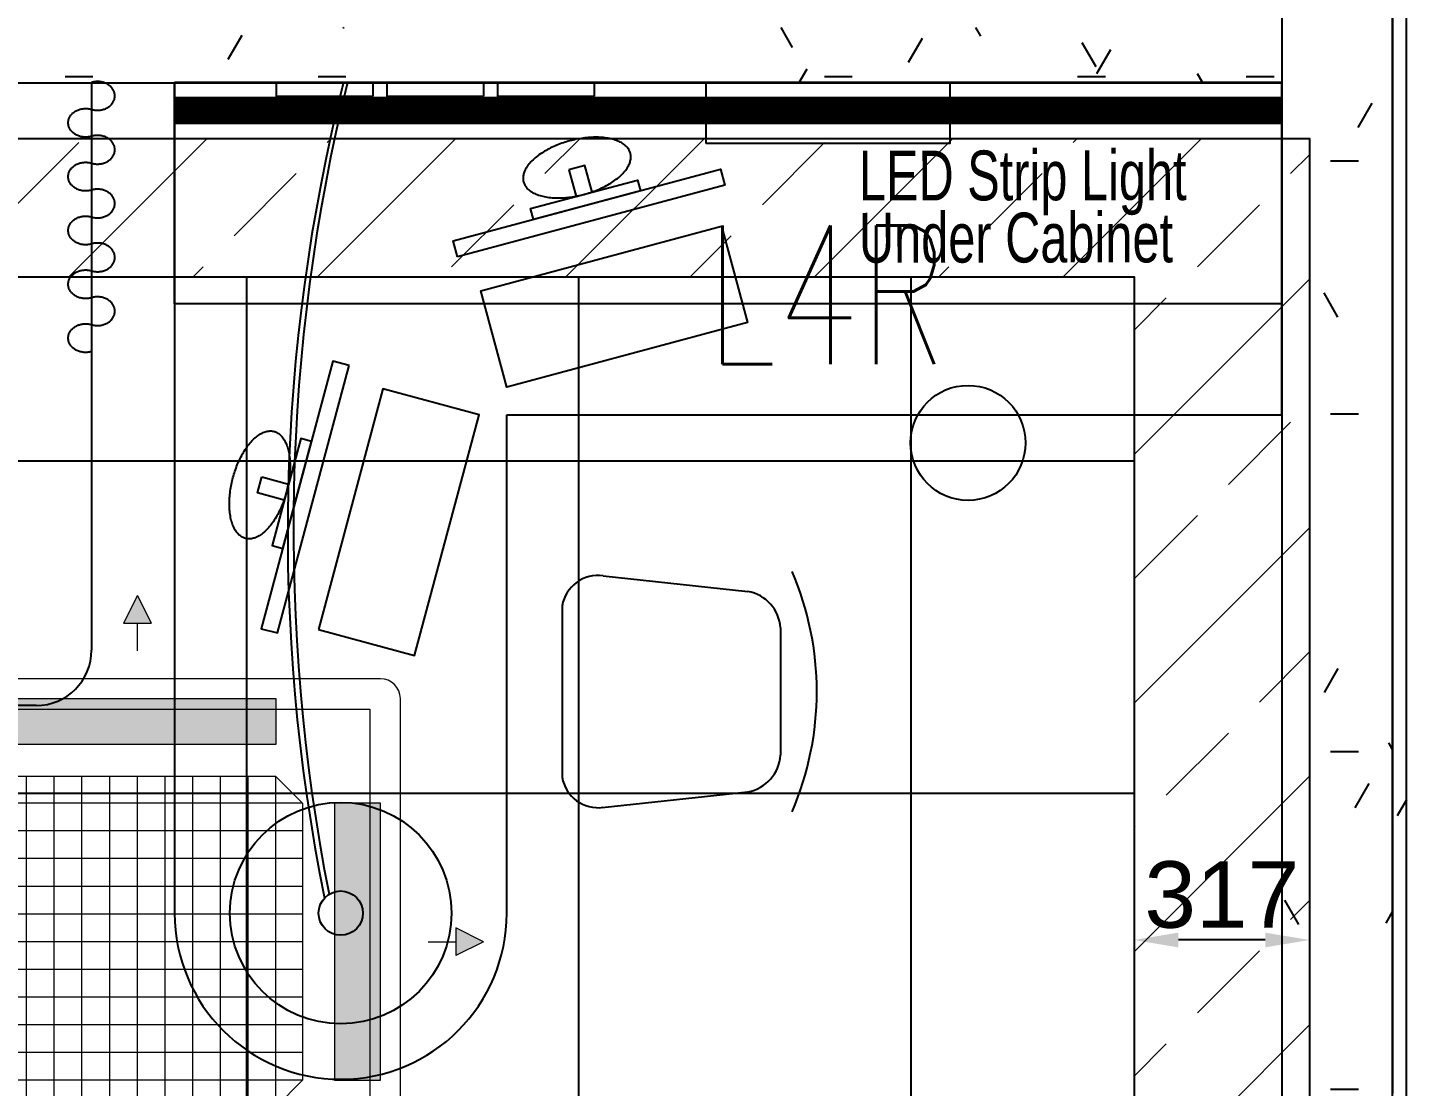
# Model space of a CAD drawing. Header units: millimetres. Extents: x -92759 to 184353, y -15225 to 86714.
# Drawn here: x -37999 to -35508, y 39629 to 41541 of the extents above; entities that cross this region are included whole.
import ezdxf

# ---------------------------------------------------------------- set-up
doc = ezdxf.new("R2010")
doc.units = ezdxf.units.MM
doc.linetypes.add('HIDDEN', pattern=[0.375, 0.25, -0.125])
doc.linetypes.add('IDA - Grid Line', pattern=[2100, 1200, -300, 300, -300])
doc.layers.get('Defpoints').update_dxf_attribs({"color": 8})
for name, color, linetype in [('0-1', 9, 'Continuous'), ('A-_WALL----_E', 8, 'Continuous'), ('A-_WALL----_H', 8, 'Continuous'), ('A-_WALL----_H-1', 9, 'Continuous'), ('A-_WALLPRTN_E', 8, 'Continuous'), ('A-PATT-CONC', 8, 'Continuous'), ('AAG_Dimension', 7, 'Continuous'), ('E-_LITG _ CKT -DB', 1, 'HIDDEN'), ('E-legend', 1, 'Continuous'), ('HF', 7, 'Continuous'), ('M-ACMV_FCU', 5, 'Continuous'), ('PDF_M-_ACON----_E-N', 7, 'Continuous')]:
    doc.layers.add(name, color=color, linetype=linetype)
for name, color, linetype, true_color in [('1599_FURN_RHH_BLK8 _NEW__1ST STY_dwg _2_-1', 7, 'Continuous', 0xaaaaaa), ('A-_FURN--1', 7, 'Continuous', 0xaaaaaa), ('A-_FURN--3', 7, 'Continuous', 0xaaaaaa), ('A-_FURN--4', 7, 'Continuous', 0xaaaaaa), ('A-_FURN_HIDDEN-1', 7, 'Continuous', 0xaaaaaa), ('CURTAIN-1', 7, 'Continuous', 0xaaaaaa), ('S-_ANOTGRID_E-1', 9, 'IDA - Grid Line', 0x808080)]:
    doc.layers.add(name, color=color, linetype=linetype, true_color=true_color)
for name, color, linetype, lineweight in [('A--', 134, '500-1-RP', 25), ('HFI 9MM FPB', 94, 'Continuous', 5), ('M-ACMV_CDP', 190, 'DRAIN_PIPE', 25), ('M-ACMV_FCU-1', 86, 'Continuous', 9), ('M-ACMV_PWR', 1, 'REFRIGERANT', 25), ('M-ACMV_REF_PIPE', 134, '500-1-RP', 25), ('M-ACMV_VCD', 7, 'Continuous', 25)]:
    doc.layers.add(name, color=color, linetype=linetype, lineweight=lineweight)
doc.styles.add('Arial', font='arial.ttf')
doc.styles.add('Simplex', font='simplex_.ttf', dxfattribs={"width": 0.7, "height": 450})
doc.styles.get("Standard").update_dxf_attribs({"font": 'arial.ttf'})
doc.linetypes.add('500-1-RP', pattern='A,0.75,-0.5,0.75,-0.5,0.75,-0.5,0.75,-1.7,["RP",Standard,S=1,R=0,X=-1,Y=-0.5],-1.7', length=7.9)
doc.linetypes.add('DRAIN_PIPE', pattern='A,0.5,-0.2,["D",Standard,S=0.1,R=0,X=-0.1,Y=-0.05],-0.25', length=0.95)
doc.linetypes.add('REFRIGERANT', pattern='A,15,-5.08,["R",Standard,S=2.54,R=0,X=-2.54,Y=-1.27],-5.08', length=25.16)
doc.dimstyles.get("Standard").update_dxf_attribs({"dimtxt": 0.18, "dimasz": 0.18, "dimexe": 0.18, "dimexo": 0.0625, "dimgap": 0.09, "dimtad": 0, "dimtih": 1, "dimtoh": 1, "dimdec": 4, "dimzin": 0, "dimdsep": 46, "dimtxsty": 'Standard', "dimcen": 0.09, "dimadec": 0, "dimazin": 0, "dimtfac": 1, "dimtdec": 4, "dimtofl": 0, "dimtmove": 0, "dimatfit": 3, "dimfxl": 1, "dimtolj": 1, "dimtzin": 0, "dimarcsym": 0})
pattern_1 = [(0, (-11870.95, 40538.29), (609.6, 152.4), [50.292, -406.908, 50.292, -406.908, -2438.4]), (0, (-11870.95, 40538.29), (609.6, 152.4), [-914.4, 50.292, -864.108, 50.292, -406.908, -1066.8]), (0, (-11870.95, 40538.29), (609.6, 152.4), [-2286, 50.292, -254.508, 50.292, -711.708]), (120, (-11642.35, 40614.49), (-436.78227, 451.7291), [50.292, -406.908, 50.292, -406.908, -2438.4]), (120, (-11642.35, 40614.49), (-436.78227, 451.7291), [-914.4, 50.292, -864.108, 50.292, -406.908, -1066.8]), (120, (-11642.35, 40614.49), (-436.78227, 451.7291), [-2286, 50.292, -254.508, 50.292, -711.708]), (240, (-11566.15, 40919.29), (-172.81773, -604.1291), [50.292, -406.908, 50.292, -406.908, -2438.4]), (240, (-11566.15, 40919.29), (-172.81773, -604.1291), [-914.4, 50.292, -864.108, 50.292, -406.908, -1066.8]), (240, (-11566.15, 40919.29), (-172.81773, -604.1291), [-2286, 50.292, -254.508, 50.292, -711.708])]

# ---------------------------------------------------------------- blocks, each defined once
blk = doc.blocks.new('1599_FURN_RHH_BLK8 _NEW__1ST STY_dwg_CURTAIN-10346287-BLK8_RHH_1ST STOREY PLAN')
at = {"layer": 'CURTAIN-1'}
for points, weights in [([(364562.6, -316988.1), (364557, -316988.1), (364551.8, -316989.6)], [1, 0.931303290714, 0.894831553285]), ([(364593.9, -317013.9), (364593.9, -316988.1), (364562.6, -316988.1)], [1, 0.707106781187, 1]), ([(364562.6, -317039.8), (364593.9, -317039.8), (364593.9, -317013.9)], [1, 0.707106781187, 1]), ([(364509.6, -317062.5), (364509.6, -317036.7), (364540.9, -317036.7)], [1, 0.707106781187, 1]), ([(364540.9, -317036.7), (364546.5, -317036.7), (364551.8, -317038.2)], [1, 0.931303290589, 0.894831553152]), ([(364551.8, -317038.2), (364557, -317039.8), (364562.6, -317039.8)], [0.894831553151, 0.931303290588, 1]), ([(364540.9, -317088.4), (364509.6, -317088.4), (364509.6, -317062.5)], [1, 0.707106781187, 1]), ([(364551.8, -317086.8), (364546.5, -317088.4), (364540.9, -317088.4)], [0.894831553149, 0.931303290586, 1]), ([(364562.6, -317085.3), (364557, -317085.3), (364551.8, -317086.8)], [1, 0.931303290589, 0.894831553152]), ([(364593.9, -317111.1), (364593.9, -317085.3), (364562.6, -317085.3)], [1, 0.707106781187, 1]), ([(364562.6, -317137), (364593.9, -317137), (364593.9, -317111.1)], [1, 0.707106781187, 1]), ([(364509.6, -317159.7), (364509.6, -317133.8), (364540.9, -317133.8)], [1, 0.707106781187, 1]), ([(364540.9, -317133.8), (364546.5, -317133.8), (364551.8, -317135.4)], [1, 0.931303290587, 0.894831553151]), ([(364551.8, -317135.4), (364557, -317137), (364562.6, -317137)], [0.894831553149, 0.931303290586, 1]), ([(364540.9, -317185.6), (364509.6, -317185.6), (364509.6, -317159.7)], [1, 0.707106781187, 1]), ([(364551.8, -317184), (364546.5, -317185.6), (364540.9, -317185.6)], [0.89483155315, 0.931303290587, 1]), ([(364562.6, -317182.4), (364557, -317182.4), (364551.8, -317184)], [1, 0.931303290587, 0.894831553151]), ([(364593.9, -317208.3), (364593.9, -317182.4), (364562.6, -317182.4)], [1, 0.707106781187, 1]), ([(364562.6, -317234.2), (364593.9, -317234.2), (364593.9, -317208.3)], [1, 0.707106781187, 1]), ([(364509.6, -317256.9), (364509.6, -317231), (364540.9, -317231)], [1, 0.707106781187, 1]), ([(364540.9, -317231), (364546.5, -317231), (364551.8, -317232.6)], [1, 0.931303290587, 0.894831553151]), ([(364551.8, -317232.6), (364557, -317234.2), (364562.6, -317234.2)], [0.89483155315, 0.931303290586, 1]), ([(364540.9, -317282.8), (364509.6, -317282.8), (364509.6, -317256.9)], [1, 0.707106781187, 1]), ([(364551.8, -317281.2), (364546.5, -317282.8), (364540.9, -317282.8)], [0.894831553151, 0.931303290587, 1]), ([(364562.6, -317279.6), (364557, -317279.6), (364551.8, -317281.2)], [1, 0.931303290588, 0.894831553151]), ([(364593.9, -317305.5), (364593.9, -317279.6), (364562.6, -317279.6)], [1, 0.707106781187, 1]), ([(364562.6, -317331.4), (364593.9, -317331.4), (364593.9, -317305.5)], [1, 0.707106781187, 1]), ([(364509.6, -317354.1), (364509.6, -317328.2), (364540.9, -317328.2)], [1, 0.707106781187, 1]), ([(364540.9, -317328.2), (364546.5, -317328.2), (364551.8, -317329.8)], [1, 0.931303290716, 0.894831553287]), ([(364551.8, -317329.8), (364557, -317331.4), (364562.6, -317331.4)], [0.89483155315, 0.931303290587, 1]), ([(364540.9, -317380), (364509.6, -317380), (364509.6, -317354.1)], [1, 0.707106781187, 1]), ([(364551.8, -317378.4), (364546.5, -317380), (364540.9, -317380)], [0.894831553151, 0.931303290587, 1]), ([(364562.6, -317376.8), (364557, -317376.8), (364551.8, -317378.4)], [1, 0.931303290587, 0.89483155315]), ([(364593.9, -317402.7), (364593.9, -317376.8), (364562.6, -317376.8)], [1, 0.707106781187, 1]), ([(364562.6, -317428.6), (364593.9, -317428.6), (364593.9, -317402.7)], [1, 0.707106781187, 1]), ([(364509.6, -317451.3), (364509.6, -317425.4), (364540.9, -317425.4)], [1, 0.707106781187, 1]), ([(364540.9, -317425.4), (364546.5, -317425.4), (364551.8, -317427)], [1, 0.931303290587, 0.894831553151]), ([(364551.8, -317427), (364557, -317428.6), (364562.6, -317428.6)], [0.89483155315, 0.931303290587, 1]), ([(364540.9, -317477.2), (364509.6, -317477.2), (364509.6, -317451.3)], [1, 0.707106781187, 1]), ([(364551.8, -317475.6), (364546.5, -317477.2), (364540.9, -317477.2)], [0.894831553151, 0.931303290587, 1])]:
    blk.add_rational_spline(points, weights, degree=2, dxfattribs=at)
blk = doc.blocks.new('1599_FURN_RHH_BLK8 _NEW__1ST STY_dwg _2_-10346281-BLK8_RHH_1ST STOREY PLAN')
at = {"layer": 'A-_FURN--1', "flags": 128}
for points in [[(-1896.7, -37924.1), (-1896.7, -37899.1), (-2071.7, -37899.1), (-2071.7, -37924.1)], [(-1696.7, -37924.1), (-1696.7, -37899.1), (-1871.7, -37899.1), (-1871.7, -37924.1)], [(-1496.7, -37924.1), (-1496.7, -37899.1), (-1671.7, -37899.1), (-1671.7, -37924.1)]]:
    blk.add_lwpolyline(points, close=True, dxfattribs=at)
at = {"layer": 'A-_FURN--3', "flags": 128}
for points in [[(-1295.1, -38009.1), (-1295.1, -37899.1), (-855.1, -37899.1), (-855.1, -38009.1)], [(-1267, -38158.7), (-1220.4, -38332.6), (-1655.1, -38449.1), (-1701.7, -38275.2)], [(-1995.4, -38887.1), (-1821.6, -38933.7), (-1705.1, -38499.1), (-1879, -38452.5)]]:
    blk.add_lwpolyline(points, close=True, dxfattribs=at)
at = {"layer": 'A-_FURN--3'}
for radius in [200, 40]:
    blk.add_circle((-1955.1, -39399.1), radius, dxfattribs=at)
for centre, radius, start, end in [((1267, -38710.4), 3317.9, 165.8454, 191.4978), ((1357, -38707.1), 3397.5, 166.2418, 191.1674)]:
    blk.add_arc(centre, radius, start, end, dxfattribs=at)
at = {"layer": 'A-_FURN--4'}
for p, q in [((-2255.1, -37899.1), (-255.1, -37899.1)), ((-2255.1, -38299.1), (-2255.1, -37899.1)), ((-255.1, -37899.1), (-2255.1, -37899.1)), ((-2255.1, -37899.1), (-2255.1, -38499.1)), ((-255.1, -37899.1), (-255.1, -38299.1)), ((-255.1, -38499.1), (-255.1, -37899.1)), ((-255.1, -38299.1), (-2255.1, -38299.1)), ((-2255.1, -38499.1), (-2255.1, -39399.1)), ((-1655.1, -38499.1), (-255.1, -38499.1)), ((-1655.1, -39399.1), (-1655.1, -38499.1)), ((-1480.8, -38790.2), (-1219.6, -38818.2)), ((-1555.1, -38844.4), (-1555.1, -39153.8)), ((-1160.7, -38884.1), (-1160.7, -39114.1)), ((-1482.7, -39208.2), (-1219.6, -39180))]:
    blk.add_line(p, q, dxfattribs=at)
at = {"layer": 'A-_FURN--4', "flags": 128}
for points in [[(-1744, -38214.1), (-1751.7, -38185.1), (-1268.8, -38055.7), (-1261, -38084.6)], [(-1542.8, -38056.6), (-1529.9, -38104.9), (-1500.9, -38097.2), (-1513.9, -38048.9)], [(-1606.8, -38146.3), (-1612, -38126.9), (-1418.8, -38075.2), (-1413.6, -38094.5)], [(-1940.1, -38410.2), (-1969.1, -38402.4), (-2098.5, -38885.4), (-2069.5, -38893.2)], [(-2007.9, -38547.3), (-2027.2, -38542.2), (-2079, -38735.3), (-2059.7, -38740.5)], [(-2097.5, -38611.3), (-2049.2, -38624.3), (-2057, -38653.2), (-2105.3, -38640.3)]]:
    blk.add_lwpolyline(points, close=True, dxfattribs=at)
at = {"layer": 'A-_FURN--4'}
for centre, radius, start, end in [((-1490.3, -38855.2), 65.8, 81.7351, 170.4846), ((-1642.8, -38999.1), 547.7, 336.6649, 23.3351), ((-1232.2, -38888.7), 71.6, 3.695, 79.8843), ((-1232.2, -39109.4), 71.6, 280.1157, 356.305), ((-1490.3, -39142.9), 65.8, 189.5154, 278.2649), ((-1955.1, -39399.1), 300, 180, 0)]:
    blk.add_arc(centre, radius, start, end, dxfattribs=at)
for points in [[(-1541.3, -38004.5), (-1637.9, -38030.3), (-1624.9, -38078.6)], [(-1431.8, -38026.9), (-1444.7, -37978.6), (-1541.3, -38004.5)], [(-1515.4, -38101.1), (-1418.8, -38075.2), (-1431.8, -38026.9)], [(-1624.9, -38078.6), (-1612, -38126.9), (-1515.4, -38101.1)], [(-2149.7, -38612.9), (-2123.8, -38516.3), (-2075.5, -38529.2)], [(-2075.5, -38529.2), (-2027.2, -38542.2), (-2053.1, -38638.8)], [(-2127.3, -38722.4), (-2175.6, -38709.5), (-2149.7, -38612.9)], [(-2053.1, -38638.8), (-2079, -38735.3), (-2127.3, -38722.4)]]:
    blk.add_rational_spline(points, [1, 0.707106781187, 1], degree=2, dxfattribs=at)
at = {"layer": 'A-_FURN_HIDDEN-1'}
for p, q in [((-2405.1, -37899.1), (-2405.1, -38924.1)), ((-2505.1, -39024.1), (-4705.1, -39024.1))]:
    blk.add_line(p, q, dxfattribs=at)
blk.add_arc((-2505.1, -38924.1), 100, 270, 0, dxfattribs=at)
blk.add_blockref('1599_FURN_RHH_BLK8 _NEW__1ST STY_dwg_CURTAIN-10346287-BLK8_RHH_1ST STOREY PLAN', (-366956.9, 279090.6))
blk = doc.blocks.new('A$Cb2bf8f38')
at = {"layer": 'A-_WALL----_H'}
h = blk.add_hatch(dxfattribs=at)
h.set_pattern_fill('FP_3', color=256, style=0, pattern_type=2)
h.set_pattern_definition([(0, (-11870.95, 40538.3), (1219.2, 304.8), [50.292, -864.108, 50.292, -864.108, -4876.8]), (0, (-11870.95, 40538.3), (1219.2, 304.8), [-1828.8, 50.292, -1778.508, 50.292, -864.108, -2133.6]), (0, (-11870.95, 40538.3), (1219.2, 304.8), [-4572, 50.292, -559.308, 50.292, -1473.708]), (120, (-11413.75, 40690.7), (-873.5645, 903.4582), [50.292, -864.108, 50.292, -864.108, -4876.8]), (120, (-11413.75, 40690.7), (-873.5645, 903.4582), [-1828.8, 50.292, -1778.508, 50.292, -864.108, -2133.6]), (120, (-11413.75, 40690.7), (-873.5645, 903.4582), [-4572, 50.292, -559.308, 50.292, -1473.708]), (240, (-11261.35, 41300.3), (-345.6355, -1208.2582), [50.292, -864.108, 50.292, -864.108, -4876.8]), (240, (-11261.35, 41300.3), (-345.6355, -1208.2582), [-1828.8, 50.292, -1778.508, 50.292, -864.108, -2133.6]), (240, (-11261.35, 41300.3), (-345.6355, -1208.2582), [-4572, 50.292, -559.308, 50.292, -1473.708])])
h.paths.add_polyline_path([(7425, -1700), (7425, -520), (7400, -520), (7400, -1700)])
h.paths.add_polyline_path([(7425, 1080), (7425, 3100), (7400, 3100), (7400, 1105), (7312.5, 1105), (7312.5, 1080), (7330.2, 1080)])
h.paths.add_polyline_path([(7400, 4700), (7425, 4700), (7425, 5450), (7312.5, 5450), (7312.5, 5425), (7400, 5425), (7400, 5300)])
h.paths.add_polyline_path([(7425, 7050), (7425, 9000), (7400, 9000), (7400, 7075), (7312.5, 7075), (7312.5, 7050), (7330.2, 7050)])
at = {"layer": 'A-_WALL----_H-1'}
h = blk.add_hatch(dxfattribs=at)
h.set_pattern_fill('FP_1', color=256, style=0, pattern_type=2)
h.set_pattern_definition(pattern_1)
h.paths.add_polyline_path([(7200, 9000), (7400, 9000), (7400, 9050.1), (7200, 9050.1), (7200, 9025)])
h.paths.add_polyline_path([(7200, 12075), (7400, 12075), (7400, 12100), (7200, 12100)])
h.paths.add_polyline_path([(7400, 12700), (7400, 13200), (7200, 13200), (7200, 12700)])
h = blk.add_hatch(dxfattribs=at)
h.set_pattern_fill('FP_1', color=256, style=0, pattern_type=2)
h.set_pattern_definition(pattern_1)
h.paths.add_polyline_path([(5350, 9000), (5350, 9925), (5250, 9925), (5250, 9000)])
h = blk.add_hatch(dxfattribs=at)
h.set_pattern_fill('FP_1', color=256, style=0, pattern_type=2)
h.set_pattern_definition(pattern_1)
h.paths.add_polyline_path([(4329.4, 8900), (7200, 8900), (7200, 9000), (2400, 9000), (2400, 8937.5), (2300, 8937.5), (2300, 8900), (2450, 8900)])
h = blk.add_hatch(dxfattribs=at)
h.set_pattern_fill('FP_1', color=256, style=0, pattern_type=2)
h.set_pattern_definition(pattern_1)
h.paths.add_polyline_path([(7287.5, -1700), (7400, -1700), (7400, -520), (7200, -520), (7200, -1700)])
h.paths.add_polyline_path([(7200, 1080), (7312.5, 1080), (7312.5, 1105), (7400, 1105), (7400, 3100), (7200, 3100), (7200, 1450)])
h.paths.add_polyline_path([(7400, 5300), (7400, 5425), (7312.5, 5425), (7312.5, 5450), (7200, 5450), (7200, 5300), (7309.1, 5300)])
h.paths.add_polyline_path([(7200, 7050), (7312.5, 7050), (7312.5, 7075), (7400, 7075), (7400, 9000), (7200, 9000), (7200, 8188.6)])
blk.add_lwpolyline([(-2385, -9825), (-2385, -5100), (7400, -5125), (7400, 46800), (-18575, 46800), (-18575, 38037.5), (-30600, 38100), (-30625, 26375), (-28100, 26375), (-28100, -2400), (-10500, -2425), (-10500, -9800), (-2385, -9825)], close=True)
at = {"layer": 'A-_WALL----_E'}
for p, q in [((7425, 4700), (7425, 24947.6)), ((7400, 12050.1), (7400, 7075)), ((7200, 9050.1), (7200, 5300))]:
    blk.add_line(p, q, dxfattribs=at)
at = {"layer": 'A-_WALLPRTN_E'}
blk.add_line((2450, 8900), (7200, 8900), dxfattribs=at)
at = {"layer": 'S-_ANOTGRID_E-1'}
blk.add_line((7400, -20141.4), (7400, 53272.8), dxfattribs=at)
at = {"layer": '1599_FURN_RHH_BLK8 _NEW__1ST STY_dwg _2_-1'}
blk.add_blockref('1599_FURN_RHH_BLK8 _NEW__1ST STY_dwg _2_-10346281-BLK8_RHH_1ST STOREY PLAN', (7455.1, 46800), dxfattribs=at)
blk = doc.blocks.new('*D643')
at = {"layer": 'AAG_Dimension', "color": 0, "lineweight": -2, "transparency": 16777216}
for p, q in [((18804, 466814.2), (18804, 466814.3)), ((19041, 466814.1), (18884, 466814.1)), ((19121, 466814.2), (19121, 466814.3))]:
    blk.add_line(p, q, dxfattribs=at)
at = {"layer": 'AAG_Dimension', "color": 0, "transparency": 16777216}
for points in [[(18884, 466827.4), (18884, 466800.8), (18804, 466814.1)], [(19041, 466827.4), (19041, 466800.8), (19121, 466814.1)]]:
    blk.add_solid(points, dxfattribs=at)
at = {"layer": 'Defpoints', "color": 0, "transparency": 16777216}
for p in [(18804, 466814.1), (18804, 466814.1), (19121, 466814.1)]:
    blk.add_point(p, dxfattribs=at)
at = {"layer": 'AAG_Dimension', "color": 152, "true_color": 0x2776bb, "transparency": 16777216, "insert": (18962.5, 466895.4), "char_height": 120, "attachment_point": 5, "style": 'Arial'}
blk.add_mtext('\\A1;317', dxfattribs=at)
blk = doc.blocks.new('A$C020d881d')
at = {"layer": 'E-legend', "lineweight": 25}
blk.add_circle((818.7, 172), 103.8, dxfattribs=at)
at = {"layer": 'E-legend', "lineweight": 25, "style": 'Simplex', "width": 0.7}
blk.add_text('L4R', height=250, dxfattribs=at).set_placement((345.2, 314.3))
blk = doc.blocks.new('EL_B8_L1_R4')
at = {"color": 1, "linetype": 'HIDDEN', "ltscale": 40, "const_width": 50}
blk.add_lwpolyline([(15992.9, -31708.3), (17992.9, -31708.3)], dxfattribs=at)
at = {"layer": 'E-_LITG _ CKT -DB', "ltscale": 0.5}
blk.add_blockref('A$C020d881d', (16607.3, -32480.3), dxfattribs=at)
at = {"color": 1, "linetype": 'HIDDEN', "ltscale": 40, "style": 'Arial', "width": 0.7}
for s, p in [('LED Strip Light', (17229, -31870.6)), ('Under Cabinet', (17229, -31982.9))]:
    blk.add_text(s, height=90, rotation=0.0627, dxfattribs=at).set_placement(p)
blk = doc.blocks.new('A$Ca8a76259')
at = {"layer": 'M-ACMV_FCU', "lineweight": 0}
h = blk.add_hatch(color=256, dxfattribs=at)
h.dxf.hatch_style = 1
h.paths.add_polyline_path([(0, 625), (-25, 575), (25, 575)])
h = blk.add_hatch(color=256, dxfattribs=at)
h.dxf.hatch_style = 1
h.paths.add_polyline_path([(250, 356), (250, 439), (-250, 439), (-250, 356)])
h.paths.add_polyline_path([(356, -250), (439, -250), (439, 250), (356, 250)])
h.paths.add_polyline_path([(-356, 250), (-439, 250), (-439, -250), (-356, -250)])
h.paths.add_polyline_path([(-250, -356), (-250, -439), (250, -439), (250, -356)])
h = blk.add_hatch(color=256, dxfattribs=at)
h.dxf.hatch_style = 1
h.paths.add_polyline_path([(-625, 0), (-575, -25), (-575, 25)])
h = blk.add_hatch(color=256, dxfattribs=at)
h.dxf.hatch_style = 1
h.paths.add_polyline_path([(625, 0), (575, 25), (575, -25)])
h = blk.add_hatch(color=256, dxfattribs=at)
h.dxf.hatch_style = 1
h.paths.add_polyline_path([(0, -625), (25, -575), (-25, -575)])
for p, q in [((0, 625), (-25, 575)), ((0, 625), (25, 575)), ((-25, 575), (25, 575)), ((0, 525), (0, 575)), ((439, 475), (-439, 475)), ((439, 475), (439, 475)), ((-475, 439), (-475, -439)), ((475, 439), (475, 439)), ((475, 439), (475, -439)), ((-298.5, 250), (-250, 298.5)), ((-250, 298.5), (250, 298.5)), ((-250, 298.5), (-250, -298.5)), ((-200, 298.5), (-200, -298.5)), ((-150, 298.5), (-150, -298.5)), ((-100, 298.5), (-100, -298.5)), ((-50, 298.5), (-50, -298.5)), ((0, 298.5), (0, -298.5)), ((50, 298.5), (50, -298.5)), ((100, 298.5), (100, -298.5)), ((150, 298.5), (150, -298.5)), ((200, 298.5), (200, -298.5)), ((250, 298.5), (298.5, 250)), ((250, 298.5), (250, -298.5)), ((-298.5, 250), (-298.5, -250)), ((298.5, 250), (-298.5, 250)), ((298.5, 250), (298.5, -250)), ((298.5, 200), (-298.5, 200)), ((298.5, 150), (-298.5, 150)), ((298.5, 100), (-298.5, 100)), ((298.5, 50), (-298.5, 50)), ((-625, 0), (-575, 25)), ((-575, -25), (-575, 25)), ((575, 25), (575, -25)), ((625, 0), (575, 25)), ((-625, 0), (-575, -25)), ((-525, 0), (-575, 0)), ((298.5, 0), (-298.5, 0)), ((525, 0), (575, 0)), ((625, 0), (575, -25)), ((298.5, -50), (-298.5, -50)), ((298.5, -100), (-298.5, -100)), ((298.5, -150), (-298.5, -150)), ((298.5, -200), (-298.5, -200)), ((-250, -298.5), (-298.5, -250)), ((298.5, -250), (-298.5, -250)), ((250, -298.5), (298.5, -250)), ((-250, -298.5), (250, -298.5)), ((439, -475), (-439, -475)), ((0, -525), (0, -575)), ((25, -575), (-25, -575)), ((0, -625), (-25, -575)), ((0, -625), (25, -575))]:
    blk.add_line(p, q, dxfattribs=at)
for points in [[(-250, 356), (250, 356), (250, 439), (-250, 439)], [(420, 420), (420, -420), (-420, -420), (-420, 420)], [(-356, 250), (-356, -250), (-439, -250), (-439, 250)], [(356, 250), (356, -250), (439, -250), (439, 250)], [(-250, -356), (250, -356), (250, -439), (-250, -439)]]:
    blk.add_lwpolyline(points, close=True, dxfattribs=at)
for centre, start, end in [((-439, 439), 90, 180), ((439, 439), 0, 90), ((-439, -439), 180, 270), ((439, -439), 270, 0)]:
    blk.add_arc(centre, 36, start, end, dxfattribs=at)
blk = doc.blocks.new('SSO')
at = {"layer": 'M-ACMV_PWR', "linetype": 'ByBlock', "lineweight": 5}
for p, q in [((1064770.3, 20778.3), (1064770.3, 20878.3)), ((1064820.3, 20828.3), (1064720.3, 20828.3))]:
    blk.add_line(p, q, dxfattribs=at)
blk.add_circle((1064770.3, 20733.6), 44.6, dxfattribs=at)
blk.add_circle((1064770.3, 20733.6), 44.6, dxfattribs=at)
blk = doc.blocks.new('A$C81577ca4')
at = {"layer": 'A--', "lineweight": 0, "ltscale": 0.75}
for p, q in [((19, -95), (-36, -125)), ((-36, -125), (-86, -125)), ((19, -155), (-36, -125))]:
    blk.add_line(p, q, dxfattribs=at)
blk = doc.blocks.new('A$C49267d6b')
at = {"layer": 'PDF_M-_ACON----_E-N', "lineweight": 0}
for p, q in [((0, 127), (0, 76.2)), ((-25.4, 76.2), (12.7, 101.6)), ((0, 63.5), (0, 38.1)), ((-25.4, 25.4), (12.7, 0)), ((0, -25.4), (0, 25.4))]:
    blk.add_line(p, q, dxfattribs=at)
blk = doc.blocks.new('FCU -1')
at = {"layer": 'M-ACMV_CDP', "lineweight": 5}
blk.add_line((378826.6, -51081.4), (378826.6, -51186.4), dxfattribs=at)
at = {"layer": 'M-ACMV_VCD', "lineweight": 5}
blk.add_lwpolyline([(378127.5, -50132.1), (378127.5, -50032.1), (378227.5, -50032.1), (378227.5, -50132.1)], close=True, dxfattribs=at)
at = {"layer": 'M-ACMV_FCU', "lineweight": 5, "rotation": 270}
blk.add_blockref('A$Ca8a76259', (378508.4, -50607.1), dxfattribs=at)
at = {"layer": 'M-ACMV_PWR', "color": 1, "linetype": 'ByBlock', "lineweight": 5, "xscale": 0.85, "yscale": 0.85, "zscale": 0.85, "rotation": 90}
blk.add_blockref('SSO', (395697, -956204), dxfattribs=at)
at = {"layer": 'M-ACMV_REF_PIPE', "lineweight": 5, "rotation": 90}
blk.add_blockref('A$C81577ca4', (378012.4, -51100.4), dxfattribs=at)
at = {"layer": 'M-ACMV_VCD', "lineweight": 5, "xscale": -1.181061443391948, "yscale": 1.181061443391948, "zscale": 1.181061443391948, "rotation": 90}
blk.add_blockref('A$C49267d6b', (378237.5, -50082.1), dxfattribs=at)
blk = doc.blocks.new('ACMV_B8L1_R9')
at = {"layer": 'M-ACMV_FCU-1'}
blk.add_blockref('FCU -1', (-126505.7, -19457), dxfattribs=at)
blk = doc.blocks.new('RCP_B8L1')
at = {"layer": 'A-PATT-CONC'}
h = blk.add_hatch(dxfattribs=at)
h.set_pattern_fill('ANSI37', color=256, scale=189, angle=45)
h.set_pattern_definition([(90, (18803.95, 468011.7), (-600.075, 0), []), (180, (18803.95, 468011.7), (-6e-14, -600.075), [])])
h.paths.add_polyline_path([(14603.95033, 468011.70958), (18803.95032, 468011.70958), (18803.95032, 465011.70958), (14603.95033, 465011.70958)])
at = {"layer": 'HFI 9MM FPB'}
h = blk.add_hatch(dxfattribs=at)
h.set_pattern_fill('ANSI33', color=256, scale=50)
h.set_pattern_definition([(45, (-200000, 500000), (-224.5064, 224.5064), []), (45, (-199775.5, 500000), (-224.5064, 224.5064), [158.75, -79.375])])
h.paths.add_polyline_path([(14286.95033, 468261.70958), (19120.95033, 468261.70958), (19120.95033, 464761.70958), (14286.95033, 464761.70958)])
h.paths.add_polyline_path([(14603.95033, 468011.70958), (18803.95032, 468011.70958), (18803.95032, 465011.70958), (14603.95033, 465011.70958)], flags=16)
at = {"layer": 'HF'}
for points in [[(14286.95033, 468261.70958), (19120.95033, 468261.70958), (19120.95033, 464761.70958), (14286.95033, 464761.70958)], [(14603.95033, 468011.70958), (18803.95032, 468011.70958), (18803.95032, 465011.70958), (14603.95033, 465011.70958)]]:
    blk.add_lwpolyline(points, close=True, dxfattribs=at)
at = {"layer": 'AAG_Dimension'}
dim = blk.add_linear_dim(base=(18803.95032, 466814.10784), p1=(19120.95033, 466814.10784), p2=(18803.95032, 466814.10784), dimstyle='Standard', dxfattribs=at)
dim.commit()
dim.dimension.update_dxf_attribs({"geometry": '*D643', "text_midpoint": (18962.45033, 466895.41753)})

msp = doc.modelspace()

# ---------------------------------------------------------------- block references
at = {"layer": '0-1'}
msp.add_blockref('A$Cb2bf8f38', (-42933, 32541.2), dxfattribs=at)

# ---------------------------------------------------------------- next in the draw order: block references
at = {"color": 0}
msp.add_blockref('EL_B8_L1_R4', (-53725.9, 73099.6), dxfattribs=at)
at = {"layer": 'A-PATT-CONC', "color": 152, "true_color": 0x2776bb}
msp.add_blockref('RCP_B8L1', (-54804, -426920.5), dxfattribs=at)

# ---------------------------------------------------------------- next in the draw order: block references
at = {"layer": 'M-ACMV_FCU', "color": 5}
msp.add_blockref('ACMV_B8L1_R9', (-289803, 109954.6), dxfattribs=at)

doc.saveas('drawing.dxf')
